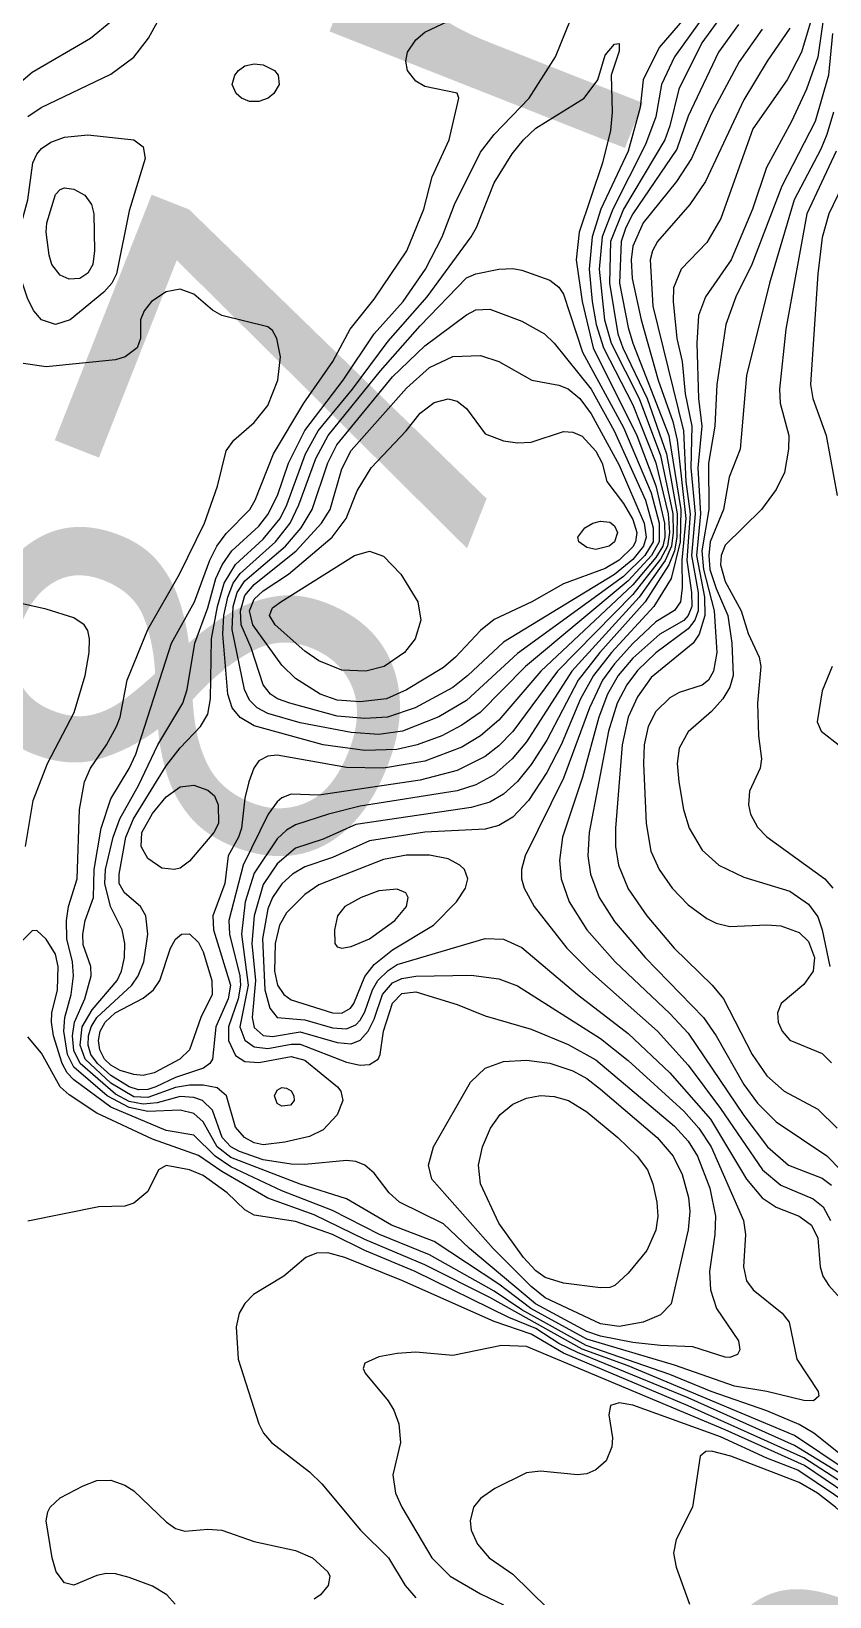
# Model space of a CAD drawing. Extents: x 474277 to 475042, y 254928 to 255625.
# Drawn here: x 474955.66 to 474968.91, y 255284.34 to 255310.33 of the extents above; entities that cross this region are included whole.
import ezdxf

# ---------------------------------------------------------------- set-up
doc = ezdxf.new("R2010")
doc.units = 0
doc.header["$MEASUREMENT"] = 0
doc.layers.add('BaseMapV2_DTM_export_MonNov09090547073261 — entities', color=1, linetype='CONTINUOUS')
doc.styles.get("Standard").update_dxf_attribs({"font": 'romans.shx'})

msp = doc.modelspace()

# ---------------------------------------------------------------- linework, layer by layer
at = {"layer": 'BaseMapV2_DTM_export_MonNov09090547073261 — entities', "color": 15, "linetype": 'Continuous', "true_color": 0xb7484b}
for points in [[(474967.271, 255311.44, 87.5), (474966.079, 255310.06, 87.5), (474965.814, 255309.523, 87.5), (474965.762, 255309.063, 87.5), (474965.566, 255308.339, 87.5), (474965.112, 255307.376, 87.5), (474964.968, 255306.916, 87.5), (474964.919, 255306.379, 87.5), (474964.967, 255305.842, 87.5), (474965.036, 255305.459, 87.5), (474965.156, 255305.076, 87.5), (474965.643, 255304.127, 87.5), (474966.026, 255303.163, 87.5), (474966.23, 255302.315, 87.5), (474966.248, 255302.009, 87.5), (474966.215, 255301.779, 87.5), (474966.103, 255301.567, 87.5), (474965.643, 255300.981, 87.5), (474964.393, 255299.708, 87.5), (474963.649, 255298.706, 87.5), (474963.419, 255298.469, 87.5), (474963.189, 255298.288, 87.5), (474962.729, 255298.055, 87.5), (474962.115, 255297.894, 87.5), (474960.429, 255297.649, 87.5), (474959.969, 255297.666, 87.5), (474959.815, 255297.604, 87.5), (474959.739, 255297.538, 87.5), (474959.587, 255297.331, 87.5), (474959.176, 255296.488, 87.5), (474958.937, 255295.568, 87.5), (474958.948, 255295.338, 87.5), (474959.119, 255294.648, 87.5), (474959.133, 255294.494, 87.5), (474959.094, 255294.264, 87.5), (474958.929, 255293.804, 87.5), (474958.931, 255293.574, 87.5), (474959.048, 255293.327, 87.5), (474959.202, 255293.224, 87.5), (474959.432, 255293.211, 87.5), (474959.969, 255293.307, 87.5), (474960.199, 255293.246, 87.5), (474960.741, 255292.807, 87.5), (474960.795, 255292.731, 87.5), (474960.828, 255292.577, 87.5), (474960.735, 255292.339, 87.5), (474960.505, 255292.091, 87.5), (474960.275, 255291.983, 87.5), (474959.866, 255291.887, 87.5)], [(474968.786, 255311.132, 86), (474968.442, 255309.983, 86), (474968.201, 255309.523, 86), (474967.636, 255308.709, 86), (474967.101, 255307.223, 86), (474966.869, 255306.824, 86), (474966.443, 255306.379, 86), (474966.319, 255306.072, 86), (474966.31, 255305.842, 86), (474966.375, 255305.229, 86), (474966.462, 255304.846, 86), (474966.51, 255304.309, 86), (474966.622, 255303.772, 86), (474966.604, 255303.082, 86), (474966.674, 255302.315, 86), (474966.617, 255301.625, 86), (474966.724, 255301.012, 86), (474966.728, 255300.705, 86), (474966.673, 255300.552, 86), (474966.563, 255300.41, 86), (474966.026, 255300.011, 86), (474965.719, 255299.718, 86), (474965.54, 255299.478, 86), (474965.381, 255299.172, 86), (474965.238, 255298.712, 86), (474964.918, 255297.025, 86), (474964.893, 255296.641, 86), (474964.938, 255296.335, 86), (474965.086, 255295.951, 86), (474965.336, 255295.548, 86), (474965.846, 255294.954, 86), (474966.816, 255293.958, 86), (474967.023, 255293.653, 86), (474967.483, 255292.845, 86), (474967.713, 255292.533, 86), (474968.02, 255292.224, 86), (474968.863, 255291.659, 86), (474969.093, 255291.422, 86)], [(474955.598, 255308.913, 87), (474955.82, 255309.063, 87), (474956.978, 255309.616, 87), (474957.362, 255309.898, 87), (474957.604, 255310.213, 87), (474957.975, 255310.896, 87)], [(474966.998, 255310.826, 87.25), (474966.333, 255309.906, 87.25), (474966.116, 255309.446, 87.25), (474966.023, 255308.909, 87.25), (474965.854, 255308.449, 87.25), (474965.309, 255307.376, 87.25), (474965.132, 255306.916, 87.25), (474965.086, 255306.379, 87.25), (474965.174, 255305.536, 87.25), (474965.28, 255305.152, 87.25), (474965.747, 255304.232, 87.25), (474966.103, 255303.287, 87.25), (474966.305, 255302.315, 87.25), (474966.313, 255302.009, 87.25), (474966.284, 255301.779, 87.25), (474966.179, 255301.542, 87.25), (474965.75, 255300.935, 87.25), (474964.631, 255299.708, 87.25), (474963.879, 255298.532, 87.25), (474963.642, 255298.251, 87.25), (474963.342, 255297.986, 87.25), (474963.036, 255297.819, 87.25), (474962.729, 255297.722, 87.25), (474961.119, 255297.464, 87.25), (474960.591, 255297.331, 87.25), (474960.045, 255297.153, 87.25), (474959.892, 255297.066, 87.25), (474959.739, 255296.925, 87.25), (474959.355, 255296.354, 87.25), (474959.209, 255295.874, 87.25), (474959.145, 255295.338, 87.25), (474959.255, 255294.494, 87.25), (474959.122, 255293.804, 87.25), (474959.202, 255293.578, 87.25), (474959.355, 255293.467, 87.25), (474959.585, 255293.441, 87.25), (474959.969, 255293.516, 87.25), (474960.122, 255293.513, 87.25), (474960.889, 255293.216, 87.25), (474961.119, 255293.166, 87.25), (474961.272, 255293.175, 87.25), (474961.417, 255293.267, 87.25), (474961.449, 255293.344, 87.25), (474961.503, 255293.728, 87.25), (474961.655, 255294.195, 87.25), (474961.809, 255294.356, 87.25), (474962.039, 255294.385, 87.25), (474962.729, 255294.175, 87.25), (474963.189, 255293.986, 87.25), (474963.956, 255293.764, 87.25), (474964.569, 255293.509, 87.25), (474965.029, 255293.255, 87.25), (474966.333, 255292.152, 87.25), (474966.563, 255291.902, 87.25), (474966.716, 255291.656, 87.25), (474966.919, 255291.121, 87.25), (474967.014, 255290.66, 87.25), (474967.002, 255290.354, 87.25), (474966.912, 255289.74, 87.25), (474966.929, 255289.434, 87.25), (474967.033, 255289.127, 87.25), (474967.398, 255288.59, 87.25), (474967.419, 255288.437, 87.25), (474967.379, 255288.36, 87.25)], [(474967.236, 255310.75, 87), (474966.79, 255310.136, 87), (474966.407, 255309.369, 87), (474966.257, 255308.756, 87), (474966.173, 255308.526, 87), (474965.489, 255307.373, 87), (474965.274, 255306.839, 87), (474965.257, 255306.149, 87), (474965.391, 255305.306, 87), (474965.474, 255305.076, 87), (474965.881, 255304.232, 87), (474966.202, 255303.312, 87), (474966.377, 255302.315, 87), (474966.372, 255301.932, 87), (474966.331, 255301.702, 87), (474966.24, 255301.472, 87), (474965.849, 255300.858, 87), (474965.094, 255300.015, 87), (474964.735, 255299.555, 87), (474964.214, 255298.558, 87), (474963.956, 255298.155, 87), (474963.726, 255297.873, 87), (474963.496, 255297.666, 87), (474963.266, 255297.533, 87), (474962.959, 255297.441, 87), (474961.042, 255297.162, 87), (474960.505, 255296.917, 87), (474960.045, 255296.765, 87), (474959.739, 255296.509, 87), (474959.508, 255296.163, 87), (474959.358, 255295.644, 87), (474959.316, 255295.184, 87), (474959.381, 255294.571, 87), (474959.322, 255293.958, 87), (474959.355, 255293.791, 87), (474959.508, 255293.656, 87), (474959.662, 255293.642, 87), (474960.122, 255293.716, 87), (474960.735, 255293.54, 87), (474960.965, 255293.518, 87), (474961.119, 255293.578, 87), (474961.249, 255293.728, 87), (474961.349, 255293.93, 87), (474961.486, 255294.341, 87), (474961.655, 255294.533, 87), (474961.809, 255294.604, 87), (474962.039, 255294.644, 87), (474962.959, 255294.661, 87), (474963.419, 255294.6, 87), (474963.726, 255294.484, 87), (474965.106, 255293.609, 87), (474965.566, 255293.241, 87), (474966.486, 255292.401, 87), (474966.74, 255292.117, 87), (474966.945, 255291.811, 87), (474967.479, 255290.584, 87), (474967.51, 255290.354, 87), (474967.479, 255289.817, 87), (474967.529, 255289.587, 87), (474967.641, 255289.434, 87), (474968.118, 255289.05, 87), (474968.235, 255288.897, 87), (474968.364, 255288.284, 87), (474968.716, 255287.747, 87), (474968.728, 255287.67, 87), (474968.638, 255287.593, 87)], [(474968.832, 255310.75, 85.75), (474968.71, 255309.897, 85.75), (474968.526, 255309.369, 85.75), (474968.275, 255308.833, 85.75), (474967.861, 255308.066, 85.75), (474967.626, 255307.376, 85.75), (474967.275, 255306.532, 85.75), (474966.847, 255305.919, 85.75), (474966.731, 255305.612, 85.75), (474966.702, 255305.152, 85.75), (474966.733, 255304.232, 85.75), (474966.787, 255303.772, 85.75), (474966.72, 255303.082, 85.75), (474966.767, 255302.315, 85.75), (474966.699, 255301.625, 85.75), (474966.831, 255300.935, 85.75), (474966.837, 255300.628, 85.75), (474966.741, 255300.322, 85.75), (474966.644, 255300.168, 85.75), (474965.949, 255299.598, 85.75), (474965.719, 255299.278, 85.75), (474965.564, 255298.942, 85.75), (474965.466, 255298.481, 85.75), (474965.356, 255297.101, 85.75), (474965.354, 255296.795, 85.75), (474965.404, 255296.488, 85.75), (474965.566, 255296.094, 85.75), (474965.873, 255295.644, 85.75), (474966.329, 255295.108, 85.75), (474966.957, 255294.494, 85.75), (474967.146, 255294.264, 85.75), (474967.622, 255293.344, 85.75), (474967.866, 255292.986, 85.75), (474968.154, 255292.731, 85.75), (474968.71, 255292.435, 85.75), (474969.035, 255292.117, 85.75)], [(474955.445, 255309.455, 86.75), (474955.675, 255309.651, 86.75), (474956.641, 255310.213, 86.75), (474956.978, 255310.493, 86.75)], [(474967.379, 255288.36, 87.25), (474967.253, 255288.311, 87.25), (474967.176, 255288.316, 87.25), (474966.639, 255288.491, 87.25), (474966.103, 255288.509, 87.25), (474965.643, 255288.56, 87.25), (474965.108, 255288.667, 87.25), (474964.876, 255288.744, 87.25), (474964.029, 255289.204, 87.25), (474962.933, 255290.124, 87.25), (474962.499, 255290.529, 87.25), (474961.769, 255290.891, 87.25), (474961.6, 255291.044, 87.25), (474961.349, 255291.375, 87.25), (474961.195, 255291.504, 87.25), (474961.042, 255291.565, 87.25), (474960.889, 255291.58, 87.25), (474960.199, 255291.514, 87.25), (474959.969, 255291.522, 87.25), (474959.508, 255291.596, 87.25), (474959.114, 255291.734, 87.25), (474958.971, 255291.811, 87.25), (474958.827, 255291.964, 87.25), (474958.665, 255292.416, 87.25), (474958.5, 255292.577, 87.25), (474958.358, 255292.63, 87.25), (474958.128, 255292.645, 87.25), (474957.745, 255292.541, 87.25), (474957.515, 255292.516, 87.25), (474957.285, 255292.563, 87.25), (474957.055, 255292.684, 87.25), (474956.468, 255293.191, 87.25), (474956.365, 255293.411, 87.25), (474956.342, 255293.651, 87.25), (474956.377, 255293.881, 87.25), (474956.548, 255294.264, 87.25), (474956.653, 255294.648, 87.25), (474956.648, 255294.801, 87.25), (474956.518, 255295.165, 87.25), (474956.515, 255295.338, 87.25), (474956.551, 255295.568, 87.25), (474956.688, 255295.951, 87.25), (474956.703, 255296.411, 87.25), (474956.819, 255297.101, 87.25), (474956.978, 255297.585, 87.25), (474957.285, 255298.089, 87.25), (474957.393, 255298.328, 87.25), (474957.984, 255300.168, 87.25), (474958.366, 255300.858, 87.25), (474958.62, 255301.549, 87.25), (474958.74, 255301.779, 87.25), (474958.895, 255301.99, 87.25), (474959.285, 255302.392, 87.25), (474959.373, 255302.545, 87.25), (474959.68, 255303.312, 87.25), (474960.179, 255304.156, 87.25), (474960.661, 255304.846, 87.25), (474960.953, 255305.382, 87.25), (474961.349, 255305.882, 87.25), (474961.892, 255306.686, 87.25), (474962.171, 255307.376, 87.25), (474962.314, 255307.913, 87.25), (474962.595, 255308.526, 87.25), (474962.754, 255309.216, 87.25), (474962.729, 255309.299, 87.25), (474962.192, 255309.413, 87.25), (474962.039, 255309.502, 87.25), (474961.904, 255309.676, 87.25), (474961.872, 255309.83, 87.25), (474961.903, 255309.983, 87.25), (474962.039, 255310.187, 87.25), (474962.192, 255310.316, 87.25), (474962.576, 255310.495, 87.25)], [(474959.866, 255291.887, 87.5), (474959.508, 255291.845, 87.5), (474959.355, 255291.878, 87.5), (474959.197, 255291.964, 87.5), (474959.048, 255292.136, 87.5), (474958.899, 255292.654, 87.5), (474958.742, 255292.787, 87.5), (474958.512, 255292.834, 87.5), (474958.282, 255292.835, 87.5), (474958.052, 255292.793, 87.5), (474957.592, 255292.627, 87.5), (474957.362, 255292.642, 87.5), (474956.978, 255292.864, 87.5), (474956.55, 255293.267, 87.5), (474956.471, 255293.498, 87.5), (474956.505, 255293.804, 87.5), (474956.671, 255294.086, 87.5), (474957.086, 255294.571, 87.5), (474957.155, 255294.724, 87.5), (474957.204, 255294.954, 87.5), (474957.209, 255295.184, 87.5), (474957.168, 255295.414, 87.5), (474956.974, 255295.798, 87.5), (474956.878, 255296.181, 87.5), (474956.889, 255296.411, 87.5), (474957.016, 255296.948, 87.5), (474957.126, 255297.255, 87.5), (474957.438, 255297.806, 87.5), (474957.761, 255298.481, 87.5), (474958.176, 255299.172, 87.5), (474958.247, 255299.402, 87.5), (474958.37, 255300.168, 87.5), (474958.588, 255300.757, 87.5), (474958.723, 255301.242, 87.5), (474958.824, 255301.472, 87.5), (474958.986, 255301.702, 87.5), (474959.432, 255302.114, 87.5), (474959.585, 255302.304, 87.5), (474959.742, 255302.622, 87.5), (474959.927, 255303.159, 87.5), (474960.199, 255303.699, 87.5), (474960.835, 255304.539, 87.5), (474961.347, 255305.306, 87.5), (474961.83, 255305.842, 87.5), (474962.202, 255306.379, 87.5), (474962.478, 255306.916, 87.5), (474962.685, 255307.453, 87.5), (474963.112, 255308.321, 87.5), (474963.342, 255308.617, 87.5), (474963.921, 255309.216, 87.5), (474964.356, 255309.906, 87.5), (474964.607, 255310.52, 87.5)], [(474967.396, 255310.443, 86.75), (474967.066, 255309.983, 86.75), (474966.563, 255308.92, 86.75), (474966.372, 255308.373, 86.75), (474965.643, 255307.3, 86.75), (474965.524, 255307.069, 86.75), (474965.45, 255306.839, 86.75), (474965.421, 255306.149, 86.75), (474965.566, 255305.411, 86.75), (474965.64, 255305.152, 86.75), (474966.239, 255303.619, 86.75), (474966.44, 255302.392, 86.75), (474966.427, 255301.855, 86.75), (474966.277, 255301.242, 86.75), (474965.99, 255300.782, 86.75), (474965.288, 255300.015, 86.75), (474964.991, 255299.632, 86.75), (474964.776, 255299.248, 86.75), (474964.453, 255298.481, 86.75), (474964.217, 255298.021, 86.75), (474963.911, 255297.561, 86.75), (474963.649, 255297.284, 86.75), (474963.419, 255297.142, 86.75), (474963.189, 255297.083, 86.75), (474962.192, 255297.032, 86.75), (474961.272, 255296.891, 86.75), (474960.659, 255296.614, 86.75), (474960.199, 255296.455, 86.75), (474959.995, 255296.335, 86.75), (474959.815, 255296.176, 86.75), (474959.664, 255295.951, 86.75), (474959.585, 255295.761, 86.75), (474959.497, 255295.261, 86.75), (474959.532, 255294.418, 86.75), (474959.615, 255294.111, 86.75), (474959.739, 255293.955, 86.75), (474960.199, 255293.919, 86.75), (474960.659, 255293.787, 86.75), (474960.889, 255293.768, 86.75), (474961.042, 255293.835, 86.75), (474961.119, 255293.915, 86.75), (474961.195, 255294.05, 86.75), (474961.323, 255294.418, 86.75), (474961.412, 255294.571, 86.75), (474961.579, 255294.739, 86.75), (474961.732, 255294.837, 86.75), (474963.189, 255295.268, 86.75), (474963.496, 255295.258, 86.75), (474963.802, 255295.118, 86.75), (474964.726, 255294.341, 86.75), (474965.566, 255293.69, 86.75), (474966.256, 255293.037, 86.75), (474966.932, 255292.271, 86.75), (474967.53, 255291.274, 86.75), (474967.79, 255290.961, 86.75), (474968.02, 255290.808, 86.75), (474968.403, 255290.658, 86.75), (474968.61, 255290.507, 86.75), (474968.71, 255290.294, 86.75), (474968.749, 255289.817, 86.75), (474968.795, 255289.664, 86.75), (474968.894, 255289.51, 86.75), (474969.24, 255289.127, 86.75)], [(474967.79, 255310.366, 86.5), (474967.406, 255309.822, 86.5), (474966.946, 255308.961, 86.5), (474966.617, 255308.219, 86.5), (474966.366, 255307.836, 86.5), (474965.816, 255307.146, 86.5), (474965.643, 255306.76, 86.5), (474965.616, 255306.532, 86.5), (474965.631, 255306.226, 86.5), (474965.78, 255305.536, 86.5), (474966.063, 255304.539, 86.5), (474966.307, 255303.849, 86.5), (474966.377, 255303.542, 86.5), (474966.522, 255302.239, 86.5), (474966.454, 255301.549, 86.5), (474966.463, 255301.088, 86.5), (474966.432, 255300.858, 86.5), (474966.333, 255300.715, 86.5), (474966.026, 255300.527, 86.5), (474965.643, 255300.164, 86.5), (474965.336, 255299.83, 86.5), (474965.141, 255299.555, 86.5), (474964.921, 255299.095, 86.5), (474964.492, 255297.927, 86.5), (474963.854, 255296.641, 86.5), (474963.792, 255296.411, 86.5), (474963.796, 255296.258, 86.5), (474963.839, 255296.105, 86.5), (474964.006, 255295.798, 86.5), (474964.549, 255295.108, 86.5), (474964.927, 255294.724, 86.5), (474966.053, 255293.728, 86.5), (474966.563, 255293.166, 86.5), (474967.099, 255292.447, 86.5), (474967.795, 255291.427, 86.5), (474968.096, 255291.175, 86.5), (474968.633, 255290.947, 86.5), (474968.8, 255290.814, 86.5), (474968.925, 255290.584, 86.5)], [(474968.25, 255310.381, 86.25), (474967.871, 255309.83, 86.25), (474967.483, 255309.188, 86.25), (474966.848, 255307.836, 86.25), (474966.589, 255307.453, 86.25), (474966.052, 255306.839, 86.25), (474965.967, 255306.686, 86.25), (474965.928, 255306.532, 86.25), (474965.972, 255305.766, 86.25), (474966.482, 255303.695, 86.25), (474966.524, 255302.852, 86.25), (474966.594, 255302.315, 86.25), (474966.538, 255301.549, 86.25), (474966.618, 255301.012, 86.25), (474966.619, 255300.782, 86.25), (474966.563, 255300.628, 86.25), (474966.486, 255300.546, 86.25), (474966.091, 255300.322, 86.25), (474965.643, 255299.92, 86.25), (474965.4, 255299.632, 86.25), (474965.223, 255299.325, 86.25), (474965.078, 255298.942, 86.25), (474964.805, 255297.945, 86.25), (474964.477, 255296.948, 86.25), (474964.423, 255296.565, 86.25), (474964.452, 255296.258, 86.25), (474964.586, 255295.874, 86.25), (474964.878, 255295.414, 86.25), (474965.35, 255294.878, 86.25), (474966.256, 255294.024, 86.25), (474966.563, 255293.696, 86.25), (474967.483, 255292.332, 86.25), (474967.879, 255291.811, 86.25), (474968.224, 255291.504, 86.25), (474968.786, 255291.291, 86.25), (474968.94, 255291.173, 86.25)], [(474968.956, 255310.29, 85.5), (474968.888, 255309.6, 85.5), (474968.671, 255308.833, 85.5), (474968.114, 255307.759, 85.5), (474967.619, 255306.456, 85.5), (474967.352, 255305.919, 85.5), (474967.184, 255305.459, 85.5), (474967.036, 255304.462, 85.5), (474967.005, 255303.772, 85.5), (474966.896, 255303.159, 85.5), (474966.905, 255302.392, 85.5), (474966.788, 255301.702, 85.5), (474966.814, 255301.395, 85.5), (474966.992, 255300.705, 85.5), (474967.034, 255300.015, 85.5), (474966.982, 255299.708, 85.5), (474966.899, 255299.555, 85.5), (474966.793, 255299.475, 85.5), (474966.409, 255299.349, 85.5), (474966.256, 255299.264, 85.5), (474966.026, 255299.034, 85.5), (474965.899, 255298.788, 85.5), (474965.831, 255298.481, 85.5), (474965.819, 255298.175, 85.5), (474965.861, 255297.178, 85.5), (474965.943, 255296.718, 85.5), (474966.081, 255296.411, 85.5), (474966.297, 255296.105, 85.5), (474966.563, 255295.829, 85.5), (474966.869, 255295.601, 85.5), (474967.023, 255295.525, 85.5), (474967.253, 255295.467, 85.5), (474967.866, 255295.496, 85.5), (474968.096, 255295.48, 85.5), (474968.403, 255295.366, 85.5), (474968.556, 255295.221, 85.5), (474968.655, 255294.954, 85.5), (474968.634, 255294.724, 85.5), (474968.48, 255294.503, 85.5), (474968.102, 255294.188, 85.5), (474968.044, 255294.034, 85.5), (474968.055, 255293.881, 85.5), (474968.118, 255293.728, 85.5), (474968.25, 255293.582, 85.5), (474968.786, 255293.357, 85.5), (474968.94, 255293.203, 85.5)], [(474957.724, 255292.807, 87.75), (474957.592, 255292.762, 87.75), (474957.438, 255292.756, 87.75), (474957.282, 255292.807, 87.75), (474956.978, 255292.996, 87.75), (474956.756, 255293.191, 87.75), (474956.646, 255293.344, 87.75), (474956.604, 255293.498, 87.75), (474956.609, 255293.651, 87.75), (474956.651, 255293.804, 87.75), (474956.745, 255293.958, 87.75), (474957.329, 255294.494, 87.75), (474957.433, 255294.648, 87.75), (474957.526, 255294.878, 87.75), (474957.594, 255295.338, 87.75), (474957.56, 255295.644, 87.75), (474957.473, 255295.798, 87.75), (474957.206, 255296.028, 87.75), (474957.119, 255296.181, 87.75), (474957.114, 255296.335, 87.75), (474957.226, 255296.948, 87.75), (474957.352, 255297.255, 87.75), (474957.898, 255298.132, 87.75), (474958.128, 255298.431, 87.75), (474958.464, 255298.788, 87.75), (474958.588, 255298.994, 87.75), (474958.63, 255299.248, 87.75), (474958.648, 255300.245, 87.75), (474958.75, 255300.782, 87.75), (474958.858, 255301.165, 87.75), (474959.048, 255301.476, 87.75), (474959.508, 255301.899, 87.75), (474959.786, 255302.239, 87.75), (474959.898, 255302.469, 87.75), (474960.209, 255303.312, 87.75), (474960.418, 255303.695, 87.75), (474960.987, 255304.386, 87.75), (474961.579, 255305.183, 87.75), (474962.231, 255305.919, 87.75), (474962.958, 255306.916, 87.75), (474963.045, 255307.069, 87.75), (474963.342, 255307.81, 87.75), (474963.637, 255308.296, 87.75), (474963.825, 255308.526, 87.75), (474964.032, 255308.721, 87.75), (474964.832, 255309.216, 87.75), (474965.059, 255309.523, 87.75), (474965.183, 255309.93, 87.75), (474965.336, 255310.113, 87.75), (474965.413, 255310.128, 87.75), (474965.413, 255310, 87.75), (474965.285, 255309.6, 87.75), (474965.299, 255308.986, 87.75), (474965.269, 255308.679, 87.75), (474965.141, 255308.143, 87.75), (474964.751, 255306.993, 87.75), (474964.701, 255306.532, 87.75), (474964.799, 255305.842, 87.75), (474964.985, 255305.076, 87.75), (474965.709, 255303.619, 87.75), (474966.026, 255302.783, 87.75), (474966.168, 255302.162, 87.75), (474966.173, 255301.932, 87.75), (474966.139, 255301.779, 87.75), (474966.026, 255301.591, 87.75), (474965.643, 255301.137, 87.75), (474964.114, 255299.708, 87.75), (474963.419, 255298.894, 87.75), (474963.112, 255298.631, 87.75), (474962.806, 255298.445, 87.75), (474962.192, 255298.212, 87.75), (474961.502, 255298.095, 87.75), (474960.889, 255298.109, 87.75), (474959.739, 255298.309, 87.75), (474959.585, 255298.297, 87.75), (474959.432, 255298.216, 87.75), (474959.351, 255298.098, 87.75), (474959.268, 255297.868, 87.75), (474959.202, 255297.597, 87.75), (474959.145, 255297.101, 87.75), (474959.095, 255296.948, 87.75), (474958.927, 255296.641, 87.75), (474958.87, 255296.181, 87.75), (474958.672, 255295.644, 87.75), (474958.681, 255295.414, 87.75), (474958.966, 255294.494, 87.75), (474958.925, 255294.264, 87.75), (474958.721, 255293.804, 87.75), (474958.668, 255293.267, 87.75), (474958.622, 255293.191, 87.75), (474958.516, 255293.114, 87.75), (474958.052, 255292.959, 87.75), (474957.724, 255292.807, 87.75)], [(474959.589, 255309.216, 87.25), (474959.432, 255309.161, 87.25), (474959.278, 255309.164, 87.25), (474959.147, 255309.216, 87.25), (474959.057, 255309.293, 87.25), (474958.994, 255309.446, 87.25), (474959.037, 255309.6, 87.25), (474959.096, 255309.676, 87.25), (474959.202, 255309.753, 87.25), (474959.355, 255309.789, 87.25), (474959.508, 255309.771, 87.25), (474959.694, 255309.676, 87.25), (474959.756, 255309.6, 87.25), (474959.774, 255309.446, 87.25), (474959.686, 255309.293, 87.25), (474959.589, 255309.216, 87.25)], [(474968.972, 255308.986, 85.25), (474968.863, 255308.615, 85.25), (474968.763, 255308.373, 85.25), (474968.318, 255307.529, 85.25), (474967.91, 255306.149, 85.25), (474967.531, 255304.616, 85.25), (474967.424, 255303.389, 85.25), (474967.241, 255302.929, 85.25), (474967.148, 255302.392, 85.25), (474966.927, 255301.855, 85.25), (474966.902, 255301.625, 85.25), (474966.922, 255301.395, 85.25), (474967.023, 255301.079, 85.25), (474967.22, 255300.628, 85.25), (474967.286, 255300.168, 85.25), (474967.308, 255299.632, 85.25), (474967.253, 255299.438, 85.25), (474967.135, 255299.248, 85.25), (474966.946, 255299.036, 85.25), (474966.563, 255298.701, 85.25), (474966.409, 255298.43, 85.25), (474966.379, 255298.175, 85.25), (474966.404, 255297.868, 85.25), (474966.483, 255297.408, 85.25), (474966.577, 255297.101, 85.25), (474966.793, 255296.732, 85.25), (474967.069, 255296.488, 85.25), (474967.483, 255296.284, 85.25), (474968.25, 255296.056, 85.25), (474968.556, 255295.84, 85.25), (474968.71, 255295.63, 85.25), (474968.782, 255295.414, 85.25), (474968.911, 255294.801, 85.25)], [(474956.305, 255305.536, 87.25), (474956.058, 255305.459, 87.25), (474955.828, 255305.538, 87.25), (474955.7, 255305.689, 87.25), (474955.598, 255305.884, 87.25), (474955.432, 255306.379, 87.25), (474955.39, 255306.763, 87.25), (474955.6, 255307.529, 87.25), (474955.686, 255308.143, 87.25), (474955.751, 255308.291, 87.25), (474955.828, 255308.384, 87.25), (474955.981, 255308.489, 87.25), (474956.211, 255308.571, 87.25), (474956.595, 255308.607, 87.25), (474957.362, 255308.529, 87.25), (474957.515, 255308.408, 87.25), (474957.547, 255308.219, 87.25), (474957.285, 255307.347, 87.25), (474957.072, 255306.302, 87.25), (474956.994, 255306.149, 87.25), (474956.864, 255305.996, 87.25), (474956.305, 255305.536, 87.25)], [(474969.016, 255308.338, 85), (474968.532, 255307.299, 85), (474968.182, 255305.382, 85), (474968.076, 255304.386, 85), (474968.09, 255304.156, 85), (474968.234, 255303.619, 85), (474968.227, 255303.389, 85), (474968.158, 255303.005, 85), (474968.02, 255302.723, 85), (474967.776, 255302.392, 85), (474967.176, 255301.797, 85), (474967.11, 255301.625, 85), (474967.098, 255301.472, 85), (474967.176, 255301.196, 85), (474967.44, 255300.705, 85), (474967.559, 255300.332, 85), (474967.739, 255299.938, 85), (474967.769, 255299.785, 85), (474967.71, 255299.172, 85), (474967.726, 255298.635, 85), (474967.78, 255298.251, 85), (474967.753, 255298.098, 85), (474967.578, 255297.715, 85), (474967.562, 255297.485, 85), (474967.594, 255297.331, 85), (474967.713, 255297.114, 85), (474967.866, 255296.957, 85), (474968.829, 255296.258, 85), (474968.963, 255296.105, 85)], [(474956.461, 255306.226, 87.5), (474956.288, 255306.211, 87.5), (474956.135, 255306.28, 87.5), (474956, 255306.456, 87.5), (474955.953, 255306.609, 87.5), (474955.906, 255306.993, 87.5), (474955.917, 255307.146, 87.5), (474956.058, 255307.618, 87.5), (474956.135, 255307.701, 87.5), (474956.211, 255307.727, 87.5), (474956.365, 255307.71, 87.5), (474956.549, 255307.606, 87.5), (474956.657, 255307.453, 87.5), (474956.697, 255307.299, 87.5), (474956.705, 255306.686, 87.5), (474956.68, 255306.456, 87.5), (474956.595, 255306.311, 87.5), (474956.461, 255306.226, 87.5)], [(474969.114, 255307.759, 84.75), (474968.896, 255307.299, 84.75), (474968.786, 255306.905, 84.75), (474968.71, 255306.302, 84.75), (474968.593, 255304.462, 84.75), (474968.63, 255304.232, 84.75), (474968.85, 255303.619, 84.75), (474969.032, 255302.622, 84.75)], [(474961.725, 255298.405, 88), (474961.195, 255298.387, 88), (474960.505, 255298.485, 88), (474959.355, 255298.798, 88), (474959.125, 255298.935, 88), (474958.991, 255299.095, 88), (474958.919, 255299.325, 88), (474958.836, 255300.322, 88), (474958.855, 255300.628, 88), (474958.918, 255300.935, 88), (474959.008, 255301.165, 88), (474959.125, 255301.329, 88), (474959.714, 255301.855, 88), (474959.956, 255302.162, 88), (474960.101, 255302.469, 88), (474960.381, 255303.235, 88), (474960.587, 255303.619, 88), (474961.455, 255304.692, 88), (474962.115, 255305.438, 88), (474962.882, 255306.234, 88), (474963.036, 255306.302, 88), (474963.419, 255306.379, 88), (474963.649, 255306.392, 88), (474963.802, 255306.365, 88), (474964.262, 255306.198, 88), (474964.416, 255306.081, 88), (474964.492, 255305.963, 88), (474964.807, 255304.999, 88), (474965.489, 255303.752, 88), (474965.949, 255302.665, 88), (474966.077, 255302.162, 88), (474966.078, 255301.855, 88), (474965.954, 255301.625, 88), (474965.566, 255301.203, 88), (474963.862, 255299.785, 88), (474963.109, 255299.018, 88), (474962.806, 255298.807, 88), (474962.471, 255298.635, 88), (474962.064, 255298.481, 88), (474961.725, 255298.405, 88)], [(474968.638, 255287.593, 87), (474968.48, 255287.599, 87), (474967.866, 255287.746, 87), (474967.329, 255287.834, 87), (474966.333, 255288.185, 87), (474964.876, 255288.616, 87), (474963.947, 255289.127, 87), (474963.419, 255289.531, 87), (474962.346, 255290.238, 87), (474961.638, 255290.507, 87), (474960.889, 255290.947, 87), (474960.122, 255291.189, 87), (474958.972, 255291.631, 87), (474958.745, 255291.811, 87), (474958.512, 255292.227, 87), (474958.358, 255292.362, 87), (474958.128, 255292.416, 87), (474957.592, 255292.395, 87), (474957.285, 255292.46, 87), (474956.915, 255292.654, 87), (474956.365, 255293.13, 87), (474956.259, 255293.344, 87), (474956.198, 255293.728, 87), (474956.216, 255293.958, 87), (474956.319, 255294.341, 87), (474956.361, 255294.648, 87), (474956.34, 255294.878, 87), (474956.246, 255295.261, 87), (474956.241, 255295.568, 87), (474956.277, 255295.798, 87), (474956.418, 255296.258, 87), (474956.457, 255297.408, 87), (474956.542, 255297.868, 87), (474956.639, 255298.098, 87), (474956.909, 255298.481, 87), (474957.073, 255298.788, 87), (474957.132, 255298.944, 87), (474957.252, 255299.555, 87), (474957.59, 255300.398, 87), (474958.117, 255301.318, 87), (474958.534, 255302.162, 87), (474958.751, 255302.775, 87), (474958.895, 255303.361, 87), (474959.018, 255303.542, 87), (474959.355, 255303.832, 87), (474959.585, 255304.117, 87), (474959.75, 255304.539, 87), (474959.792, 255304.922, 87), (474959.731, 255305.229, 87), (474959.662, 255305.359, 87), (474959.585, 255305.424, 87), (474958.818, 255305.609, 87), (474958.665, 255305.699, 87), (474958.358, 255305.963, 87), (474958.128, 255306.048, 87), (474957.898, 255306.002, 87), (474957.654, 255305.842, 87), (474957.534, 255305.689, 87), (474957.472, 255305.536, 87), (474957.469, 255305.229, 87), (474957.413, 255305.076, 87), (474957.217, 255304.922, 87), (474957.055, 255304.872, 87), (474955.905, 255304.758, 87), (474955.521, 255304.812, 87)], [(474961.817, 255298.712, 88.25), (474961.425, 255298.655, 88.25), (474960.965, 255298.687, 88.25), (474960.122, 255298.848, 88.25), (474959.585, 255299.003, 88.25), (474959.408, 255299.095, 88.25), (474959.278, 255299.226, 88.25), (474959.199, 255299.402, 88.25), (474958.993, 255300.398, 88.25), (474959.009, 255300.782, 88.25), (474959.076, 255301.012, 88.25), (474959.202, 255301.203, 88.25), (474959.875, 255301.779, 88.25), (474960.137, 255302.085, 88.25), (474960.321, 255302.392, 88.25), (474960.582, 255303.166, 88.25), (474960.728, 255303.465, 88.25), (474961.655, 255304.593, 88.25), (474962.192, 255305.107, 88.25), (474962.882, 255305.619, 88.25), (474963.036, 255305.705, 88.25), (474963.266, 255305.714, 88.25), (474963.802, 255305.517, 88.25), (474964.178, 255305.306, 88.25), (474964.339, 255305.15, 88.25), (474964.953, 255304.387, 88.25), (474965.334, 255303.695, 88.25), (474965.851, 255302.545, 88.25), (474965.98, 255302.085, 88.25), (474965.977, 255301.855, 88.25), (474965.842, 255301.625, 88.25), (474965.489, 255301.276, 88.25), (474963.726, 255299.998, 88.25), (474962.882, 255299.22, 88.25), (474962.422, 255298.947, 88.25), (474961.817, 255298.712, 88.25)], [(474961.571, 255298.942, 88.5), (474961.195, 255298.918, 88.5), (474960.735, 255298.959, 88.5), (474959.947, 255299.172, 88.5), (474959.744, 255299.248, 88.5), (474959.631, 255299.325, 88.5), (474959.508, 255299.478, 88.5), (474959.307, 255300.092, 88.5), (474959.141, 255300.475, 88.5), (474959.128, 255300.705, 88.5), (474959.202, 255300.961, 88.5), (474959.355, 255301.147, 88.5), (474960.052, 255301.702, 88.5), (474960.476, 255302.162, 88.5), (474960.616, 255302.392, 88.5), (474960.812, 255303.066, 88.5), (474960.965, 255303.367, 88.5), (474961.885, 255304.406, 88.5), (474962.269, 255304.747, 88.5), (474962.652, 255304.932, 88.5), (474963.112, 255304.944, 88.5), (474963.416, 255304.846, 88.5), (474963.965, 255304.539, 88.5), (474964.416, 255304.454, 88.5), (474964.569, 255304.392, 88.5), (474964.76, 255304.232, 88.5), (474964.953, 255303.976, 88.5), (474965.413, 255303.123, 88.5), (474965.833, 255302.162, 88.5), (474965.866, 255301.932, 88.5), (474965.82, 255301.779, 88.5), (474965.643, 255301.56, 88.5), (474965.336, 255301.311, 88.5), (474963.496, 255300.189, 88.5), (474962.904, 255299.632, 88.5), (474962.652, 255299.433, 88.5), (474962.028, 255299.095, 88.5), (474961.571, 255298.942, 88.5)], [(474961.553, 255299.248, 88.75), (474961.119, 255299.197, 88.75), (474960.735, 255299.225, 88.75), (474960.454, 255299.325, 88.75), (474960.045, 255299.585, 88.75), (474959.815, 255299.805, 88.75), (474959.334, 255300.475, 88.75), (474959.281, 255300.705, 88.75), (474959.355, 255300.901, 88.75), (474959.508, 255301.041, 88.75), (474959.926, 255301.318, 88.75), (474960.651, 255301.932, 88.75), (474960.885, 255302.239, 88.75), (474961.069, 255302.699, 88.75), (474961.299, 255303.082, 88.75), (474961.878, 255303.695, 88.75), (474962.115, 255303.991, 88.75), (474962.346, 255304.165, 88.75), (474962.576, 255304.224, 88.75), (474962.729, 255304.186, 88.75), (474962.882, 255304.069, 88.75), (474963.189, 255303.643, 88.75), (474963.496, 255303.529, 88.75), (474963.726, 255303.495, 88.75), (474963.956, 255303.507, 88.75), (474964.492, 255303.687, 88.75), (474964.646, 255303.672, 88.75), (474964.799, 255303.606, 88.75), (474965.029, 255303.36, 88.75), (474965.135, 255303.159, 88.75), (474965.212, 255302.852, 88.75), (474965.489, 255302.488, 88.75), (474965.643, 255302.226, 88.75), (474965.706, 255302.009, 88.75), (474965.686, 255301.855, 88.75), (474965.643, 255301.769, 88.75), (474965.414, 255301.549, 88.75), (474965.183, 255301.408, 88.75), (474964.492, 255301.153, 88.75), (474963.964, 255300.858, 88.75), (474963.342, 255300.564, 88.75), (474963.112, 255300.383, 88.75), (474962.698, 255299.938, 88.75), (474962.499, 255299.766, 88.75), (474961.885, 255299.394, 88.75), (474961.553, 255299.248, 88.75)], [(474965.247, 255301.779, 89), (474965.029, 255301.728, 89), (474964.876, 255301.759, 89), (474964.748, 255301.855, 89), (474964.732, 255301.932, 89), (474964.843, 255302.085, 89), (474964.977, 255302.162, 89), (474965.106, 255302.197, 89), (474965.259, 255302.177, 89), (474965.336, 255302.116, 89), (474965.385, 255302.009, 89), (474965.339, 255301.855, 89), (474965.247, 255301.779, 89)], [(474961.211, 255299.708, 89), (474960.812, 255299.72, 89), (474960.429, 255299.878, 89), (474960.199, 255300.037, 89), (474959.707, 255300.475, 89), (474959.61, 255300.628, 89), (474959.662, 255300.757, 89), (474959.8, 255300.858, 89), (474961.02, 255301.625, 89), (474961.272, 255301.696, 89), (474961.502, 255301.615, 89), (474961.79, 255301.318, 89), (474962.072, 255300.858, 89), (474962.126, 255300.552, 89), (474962.032, 255300.245, 89), (474961.851, 255300.015, 89), (474961.517, 255299.785, 89), (474961.211, 255299.708, 89)], [(474955.564, 255296.795, 86.75), (474955.688, 255297.561, 86.75), (474955.927, 255298.175, 86.75), (474956.368, 255299.018, 86.75), (474956.553, 255299.632, 86.75), (474956.621, 255300.015, 86.75), (474956.625, 255300.245, 86.75), (474956.595, 255300.38, 86.75), (474956.536, 255300.475, 86.75), (474956.365, 255300.593, 86.75), (474955.905, 255300.736, 86.75), (474955.138, 255300.906, 86.75)], [(474968.951, 255299.785, 84.75), (474968.786, 255299.382, 84.75), (474968.701, 255298.865, 84.75), (474968.768, 255298.712, 84.75), (474969.093, 255298.453, 84.75)], [(474958.033, 255296.411, 88), (474957.822, 255296.437, 88), (474957.592, 255296.596, 88), (474957.482, 255296.795, 88), (474957.492, 255297.025, 88), (474957.668, 255297.343, 88), (474957.898, 255297.619, 88), (474958.128, 255297.786, 88), (474958.358, 255297.812, 88), (474958.588, 255297.731, 88), (474958.699, 255297.638, 88), (474958.761, 255297.485, 88), (474958.765, 255297.178, 88), (474958.689, 255297.025, 88), (474958.282, 255296.552, 88), (474958.128, 255296.437, 88), (474958.033, 255296.411, 88)], [(474960.812, 255294.03, 86.5), (474960.957, 255294.111, 86.5), (474961.011, 255294.188, 86.5), (474961.195, 255294.638, 86.5), (474961.349, 255294.838, 86.5), (474961.655, 255295.078, 86.5), (474962.332, 255295.491, 86.5), (474962.713, 255295.874, 86.5), (474962.867, 255296.105, 86.5), (474962.906, 255296.258, 86.5), (474962.849, 255296.411, 86.5), (474962.771, 255296.488, 86.5), (474962.576, 255296.59, 86.5), (474962.269, 255296.654, 86.5), (474961.885, 255296.649, 86.5), (474961.502, 255296.579, 86.5), (474960.429, 255296.161, 86.5), (474960.199, 255295.998, 86.5), (474959.892, 255295.695, 86.5), (474959.779, 255295.491, 86.5), (474959.708, 255295.184, 86.5), (474959.693, 255294.724, 86.5), (474959.742, 255294.494, 86.5), (474959.848, 255294.341, 86.5), (474959.969, 255294.248, 86.5), (474960.659, 255294.036, 86.5), (474960.812, 255294.03, 86.5)], [(474960.812, 255295.107, 86.25), (474960.965, 255295.133, 86.25), (474961.272, 255295.265, 86.25), (474961.691, 255295.568, 86.25), (474961.883, 255295.798, 86.25), (474961.912, 255295.951, 86.25), (474961.876, 255296.028, 86.25), (474961.732, 255296.086, 86.25), (474961.425, 255296.058, 86.25), (474961.132, 255295.951, 86.25), (474960.864, 255295.798, 86.25), (474960.743, 255295.644, 86.25), (474960.688, 255295.414, 86.25), (474960.694, 255295.184, 86.25), (474960.735, 255295.131, 86.25), (474960.812, 255295.107, 86.25)], [(474969.219, 255286.597, 86.75), (474968.647, 255287.057, 86.75), (474968.403, 255287.202, 86.75), (474967.866, 255287.427, 86.75), (474966.941, 255287.747, 86.75), (474966.256, 255288.032, 86.75), (474964.87, 255288.514, 86.75), (474963.802, 255289.102, 86.75), (474963.342, 255289.414, 86.75), (474962.269, 255290.017, 86.75), (474961.438, 255290.354, 86.75), (474960.659, 255290.751, 86.75), (474959.815, 255291.078, 86.75), (474958.972, 255291.48, 86.75), (474958.712, 255291.657, 86.75), (474958.358, 255292.004, 86.75), (474957.898, 255292.083, 86.75), (474956.978, 255292.469, 86.75), (474956.365, 255292.923, 86.75), (474956.256, 255293.037, 86.75), (474956.171, 255293.191, 86.75), (474956.026, 255293.651, 86.75), (474955.991, 255293.881, 86.75), (474956, 255294.034, 86.75), (474956.093, 255294.418, 86.75), (474956.106, 255294.801, 86.75), (474956.058, 255295.01, 86.75), (474955.905, 255295.256, 86.75), (474955.751, 255295.4, 86.75), (474955.675, 255295.397, 86.75), (474955.31, 255295.031, 86.75)], [(474957.7, 255293.037, 88), (474957.515, 255292.995, 88), (474957.362, 255293.008, 88), (474957.132, 255293.078, 88), (474956.978, 255293.167, 88), (474956.874, 255293.267, 88), (474956.794, 255293.421, 88), (474956.776, 255293.574, 88), (474956.8, 255293.728, 88), (474956.885, 255293.881, 88), (474957.049, 255294.034, 88), (474957.515, 255294.278, 88), (474957.689, 255294.418, 88), (474957.79, 255294.571, 88), (474957.969, 255295.108, 88), (474958.052, 255295.258, 88), (474958.149, 255295.338, 88), (474958.282, 255295.344, 88), (474958.435, 255295.202, 88), (474958.512, 255295.048, 88), (474958.656, 255294.571, 88), (474958.661, 255294.341, 88), (474958.471, 255293.958, 88), (474958.283, 255293.421, 88), (474958.126, 255293.267, 88), (474957.7, 255293.037, 88)], [(474973.54, 255284.176, 86.5), (474972.313, 255284.52, 86.5), (474971.47, 255284.868, 86.5), (474970.933, 255285.221, 86.5), (474970.428, 255285.677, 86.5), (474969.936, 255286.02, 86.5), (474969.181, 255286.443, 86.5), (474968.326, 255287.016, 86.5), (474965.566, 255288.176, 86.5), (474964.799, 255288.452, 86.5), (474963.266, 255289.306, 86.5), (474962.192, 255289.851, 86.5), (474961.195, 255290.273, 86.5), (474960.352, 255290.683, 86.5), (474959.585, 255290.956, 86.5), (474958.818, 255291.4, 86.5), (474958.435, 255291.665, 86.5), (474957.668, 255291.938, 86.5), (474956.748, 255292.367, 86.5), (474956.288, 255292.672, 86.5), (474956.14, 255292.807, 86.5), (474955.828, 255293.365, 86.5), (474955.598, 255293.635, 86.5)], [(474965.814, 255288.897, 87.5), (474965.413, 255288.828, 87.5), (474965.106, 255288.87, 87.5), (474964.186, 255289.304, 87.5), (474963.956, 255289.492, 87.5), (474963.323, 255290.124, 87.5), (474962.304, 255291.274, 87.5), (474962.251, 255291.504, 87.5), (474962.331, 255291.811, 87.5), (474962.946, 255292.884, 87.5), (474963.189, 255293.113, 87.5), (474963.496, 255293.224, 87.5), (474963.879, 255293.25, 87.5), (474964.262, 255293.197, 87.5), (474964.646, 255293.071, 87.5), (474964.876, 255292.943, 87.5), (474965.106, 255292.768, 87.5), (474966.045, 255291.964, 87.5), (474966.312, 255291.657, 87.5), (474966.459, 255291.351, 87.5), (474966.564, 255290.967, 87.5), (474966.59, 255290.737, 87.5), (474966.562, 255290.43, 87.5), (474966.276, 255289.204, 87.5), (474966.103, 255289.019, 87.5), (474965.814, 255288.897, 87.5)], [(474959.961, 255292.501, 87.75), (474959.815, 255292.487, 87.75), (474959.739, 255292.527, 87.75), (474959.693, 255292.654, 87.75), (474959.739, 255292.751, 87.75), (474959.815, 255292.793, 87.75), (474959.892, 255292.786, 87.75), (474959.969, 255292.738, 87.75), (474960.016, 255292.654, 87.75), (474960.02, 255292.577, 87.75), (474959.961, 255292.501, 87.75)], [(474965.342, 255289.51, 87.75), (474965.259, 255289.474, 87.75), (474965.106, 255289.47, 87.75), (474964.492, 255289.544, 87.75), (474964.186, 255289.641, 87.75), (474964.032, 255289.752, 87.75), (474963.828, 255289.97, 87.75), (474963.419, 255290.545, 87.75), (474963.113, 255291.197, 87.75), (474963.083, 255291.504, 87.75), (474963.149, 255291.811, 87.75), (474963.278, 255292.117, 87.75), (474963.442, 255292.347, 87.75), (474963.649, 255292.518, 87.75), (474963.879, 255292.618, 87.75), (474964.109, 255292.659, 87.75), (474964.339, 255292.647, 87.75), (474964.572, 255292.577, 87.75), (474964.876, 255292.39, 87.75), (474965.393, 255291.964, 87.75), (474965.715, 255291.657, 87.75), (474965.883, 255291.427, 87.75), (474965.975, 255291.197, 87.75), (474966.043, 255290.891, 87.75), (474966.057, 255290.66, 87.75), (474966.026, 255290.428, 87.75), (474965.873, 255290.09, 87.75), (474965.566, 255289.71, 87.75), (474965.342, 255289.51, 87.75)], [(474969.706, 255286.007, 86.25), (474968.326, 255286.852, 86.25), (474966.563, 255287.641, 86.25), (474964.722, 255288.393, 86.25), (474964.416, 255288.547, 86.25), (474964.032, 255288.794, 86.25), (474963.586, 255288.974, 86.25), (474962.03, 255289.74, 86.25), (474961.195, 255290.09, 86.25), (474960.659, 255290.352, 86.25), (474960.045, 255290.568, 86.25), (474959.355, 255290.677, 86.25), (474959.202, 255290.766, 86.25), (474958.908, 255291.044, 86.25), (474958.512, 255291.335, 86.25), (474958.282, 255291.43, 86.25), (474957.898, 255291.501, 86.25), (474957.767, 255291.427, 86.25), (474957.592, 255291.068, 86.25), (474957.362, 255290.875, 86.25), (474957.208, 255290.824, 86.25), (474956.779, 255290.814, 86.25), (474955.598, 255290.574, 86.25)], [(474969.783, 255285.805, 86), (474968.48, 255286.645, 86), (474966.563, 255287.512, 86), (474964.492, 255288.387, 86), (474963.956, 255288.699, 86), (474963.342, 255288.909, 86), (474961.809, 255289.592, 86), (474960.861, 255289.97, 86), (474960.582, 255290.05, 86), (474960.394, 255290.047, 86), (474960.213, 255289.97, 86), (474959.847, 255289.664, 86), (474959.344, 255289.357, 86), (474959.202, 255289.211, 86), (474959.106, 255289.05, 86), (474959.059, 255288.82, 86), (474959.094, 255288.284, 86), (474959.435, 255287.21, 86), (474959.514, 255287.057, 86), (474959.645, 255286.903, 86), (474960.275, 255286.416, 86), (474960.483, 255286.213, 86), (474961.124, 255285.447, 86), (474961.585, 255284.986, 86), (474961.861, 255284.526, 86), (474962.039, 255284.322, 86)], [(474969.846, 255285.6, 85.75), (474968.491, 255286.52, 85.75), (474967.176, 255287.114, 85.75), (474963.879, 255288.495, 85.75), (474963.464, 255288.514, 85.75), (474962.652, 255288.346, 85.75), (474962.039, 255288.399, 85.75), (474961.732, 255288.381, 85.75), (474961.425, 255288.325, 85.75), (474961.195, 255288.221, 85.75), (474961.168, 255288.13, 85.75), (474961.201, 255288.054, 85.75), (474961.583, 255287.593, 85.75), (474961.675, 255287.44, 85.75), (474961.758, 255287.21, 85.75), (474961.784, 255286.903, 85.75), (474961.66, 255286.367, 85.75), (474961.703, 255286.06, 85.75), (474961.807, 255285.83, 85.75), (474962.306, 255284.986, 85.75), (474962.613, 255284.68, 85.75), (474963.112, 255284.389, 85.75), (474963.496, 255284.204, 85.75)], [(474969.295, 255285.83, 85.5), (474968.382, 255286.443, 85.5), (474967.866, 255286.644, 85.5), (474967.099, 255286.996, 85.5), (474965.643, 255287.523, 85.5), (474965.413, 255287.561, 85.5), (474965.27, 255287.517, 85.5), (474965.243, 255287.363, 85.5), (474965.303, 255286.98, 85.5), (474965.296, 255286.827, 85.5), (474965.2, 255286.597, 85.5), (474965.029, 255286.446, 85.5), (474964.876, 255286.383, 85.5), (474964.722, 255286.365, 85.5), (474964.109, 255286.423, 85.5), (474963.879, 255286.397, 85.5), (474963.352, 255286.137, 85.5), (474963.112, 255285.974, 85.5), (474962.998, 255285.83, 85.5), (474962.941, 255285.6, 85.5), (474962.959, 255285.444, 85.5), (474963.064, 255285.216, 85.5), (474963.258, 255284.986, 85.5), (474963.649, 255284.718, 85.5), (474964.232, 255284.143, 85.5)], [(474970.063, 255284.143, 85.25), (474969.758, 255284.68, 85.25), (474969.437, 255285.37, 85.25), (474969.26, 255285.6, 85.25), (474969.004, 255285.83, 85.25), (474968.707, 255286.06, 85.25), (474968.403, 255286.24, 85.25), (474967.271, 255286.673, 85.25), (474966.946, 255286.76, 85.25), (474966.855, 255286.75, 85.25), (474966.76, 255286.673, 85.25), (474966.63, 255285.83, 85.25), (474966.363, 255285.293, 85.25), (474966.316, 255285.063, 85.25), (474966.363, 255284.833, 85.25), (474966.582, 255284.22, 85.25)], [(474958.047, 255284.22, 86.25), (474957.905, 255284.373, 86.25), (474957.668, 255284.516, 86.25), (474957.285, 255284.662, 86.25), (474957.055, 255284.72, 86.25), (474956.902, 255284.725, 86.25), (474956.748, 255284.692, 86.25), (474956.365, 255284.534, 86.25), (474956.211, 255284.57, 86.25), (474956.073, 255284.756, 86.25), (474956.006, 255284.986, 86.25), (474955.906, 255285.6, 86.25), (474955.93, 255285.753, 86.25), (474955.972, 255285.83, 86.25), (474956.138, 255285.983, 86.25), (474956.518, 255286.182, 86.25), (474956.748, 255286.273, 86.25), (474956.978, 255286.278, 86.25), (474957.208, 255286.192, 86.25), (474957.362, 255286.099, 86.25), (474957.898, 255285.587, 86.25), (474958.052, 255285.473, 86.25), (474958.205, 255285.43, 86.25), (474958.588, 255285.461, 86.25), (474958.818, 255285.446, 86.25), (474959.355, 255285.26, 86.25), (474960.045, 255285.107, 86.25), (474960.327, 255284.986, 86.25), (474960.578, 255284.756, 86.25), (474960.611, 255284.68, 86.25), (474960.584, 255284.526, 86.25), (474960.459, 255284.373, 86.25), (474960.352, 255284.303, 86.25)]]:
    msp.add_polyline3d(points, dxfattribs=at)

# ---------------------------------------------------------------- texts
at = {"layer": 'BaseMapV2_DTM_export_MonNov09090547073261 — entities', "color": 250, "true_color": 0x323232, "char_height": 0.2, "width": 17.61571, "attachment_point": 7}
for s, insert, rotation in [('\\fOpen Sans|i0|b0;\\H7.02279;87\\~m', (474960.605, 255295.685), 68.4741), ('\\fOpen Sans|i0|b0;\\H7.02279;85\\~m', (474963.13, 255264.165), 62.4333)]:
    msp.add_mtext(s, dxfattribs=dict(at, insert=insert, rotation=rotation))

doc.saveas('drawing.dxf')
